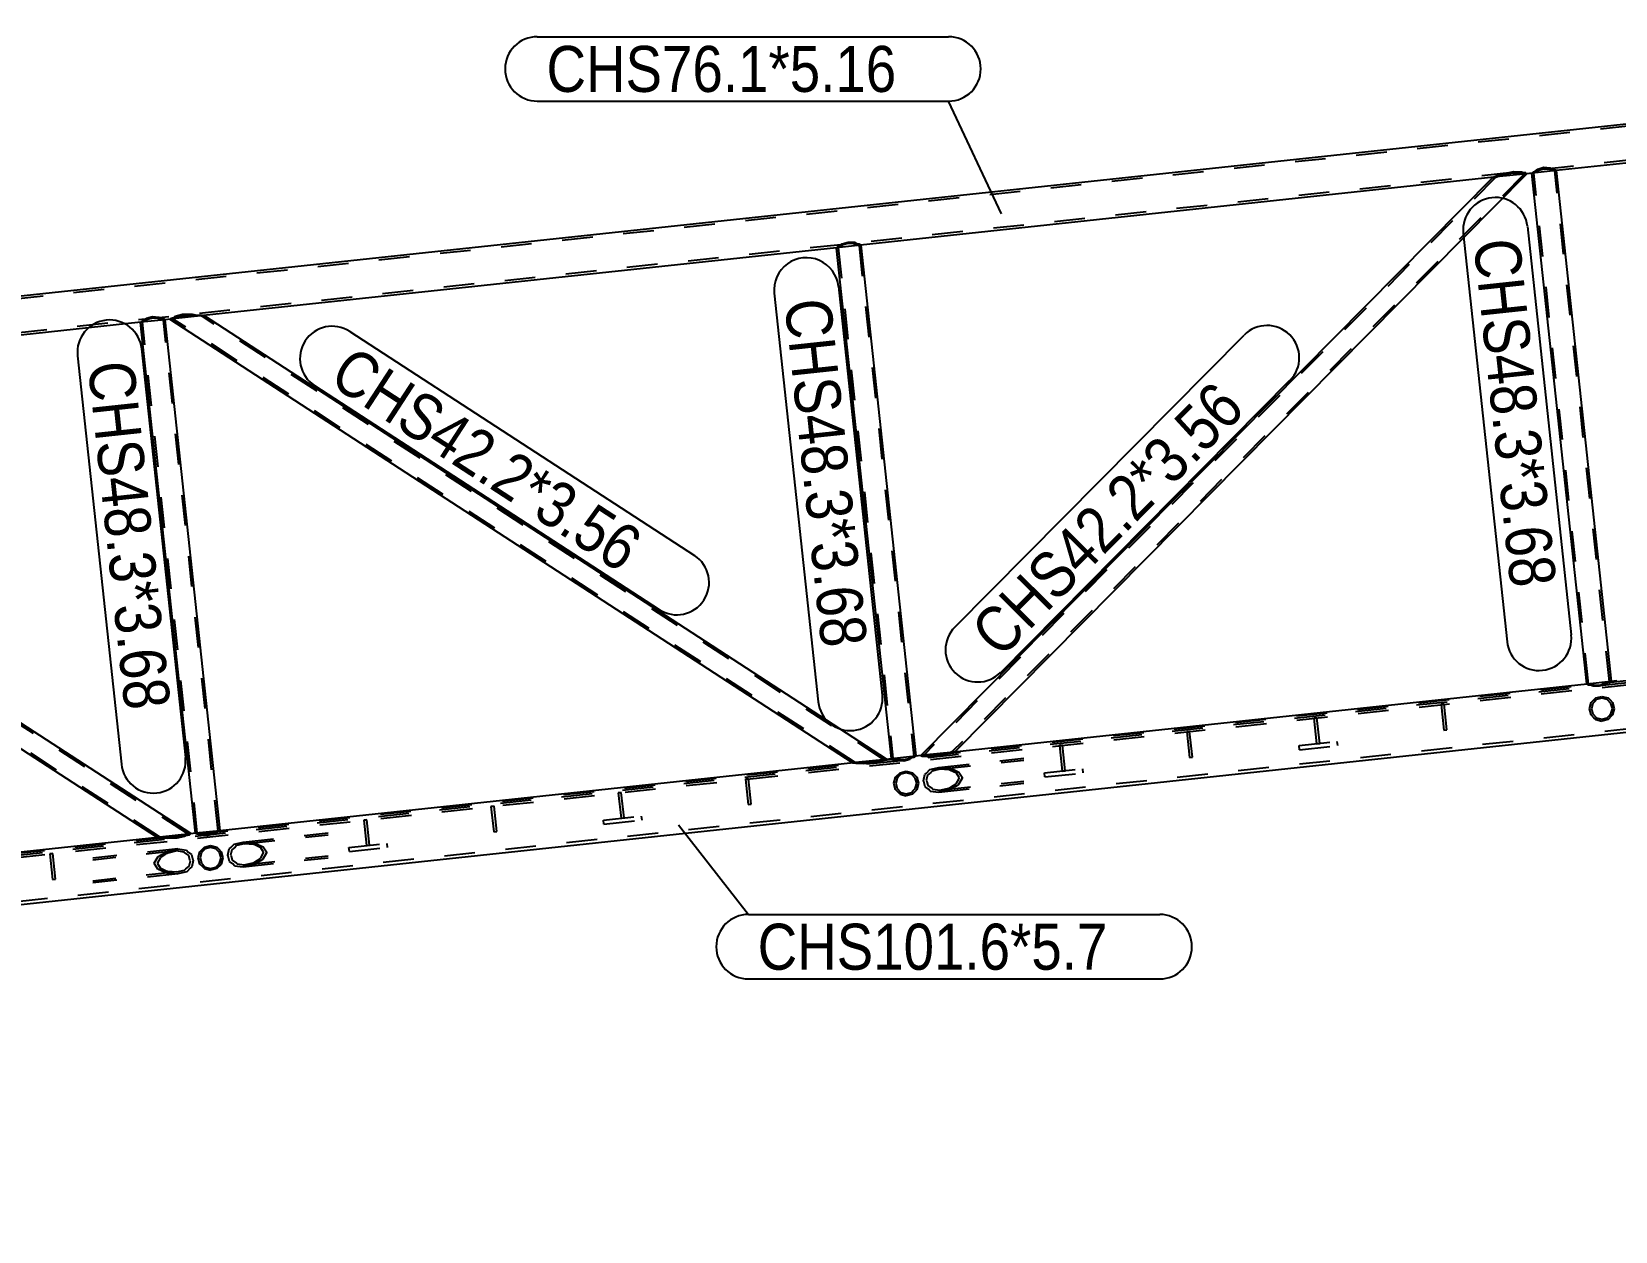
# Model space of a CAD drawing. Header units: millimetres. Extents: x 150000 to 150841, y 150000 to 150594.
# Drawn here: x 150335 to 150438.1, y 150121.8 to 150199.9 of the extents above; entities that cross this region are included whole.
import ezdxf

# ---------------------------------------------------------------- set-up
doc = ezdxf.new("R2010")
doc.units = ezdxf.units.MM
doc.linetypes.add('XKITLINE00', pattern=[0])
doc.linetypes.add('XKITLINE02', pattern=[4, 2, -2])
doc.styles.add('ARIAL', font='arial.ttf')

msp = doc.modelspace()

# ---------------------------------------------------------------- linework, layer by layer
at = {"color": 2, "linetype": 'XKITLINE00'}
for p, q in [((150107.62, 150158.4), (150494.83, 150199.95)), ((150459.55, 150193.61), (150434.3, 150190.9)), ((150430.23, 150190.46), (150389, 150186.04)), ((150430.18, 150190.44), (150392.92, 150152.79)), ((150432.39, 150190.68), (150395.14, 150153.03)), ((150430.4, 150190.54), (150430.18, 150190.44)), ((150430.66, 150190.59), (150430.4, 150190.54)), ((150430.93, 150190.7), (150430.66, 150190.59)), ((150430.93, 150190.7), (150431.55, 150190.83)), ((150431.55, 150190.83), (150432.03, 150190.82)), ((150432.13, 150190.75), (150432.03, 150190.82)), ((150432.32, 150190.74), (150432.13, 150190.75)), ((150432.32, 150190.74), (150432.39, 150190.68)), ((150432.74, 150190.73), (150432.38, 150190.69)), ((150432.72, 150190.71), (150432.82, 150190.81)), ((150436.29, 150157.44), (150432.72, 150190.71)), ((150432.82, 150190.81), (150432.91, 150190.83)), ((150432.91, 150190.83), (150433.1, 150190.99)), ((150433.1, 150190.99), (150433.49, 150191.11)), ((150433.49, 150191.11), (150433.9, 150191.08)), ((150433.9, 150191.08), (150434.11, 150190.96)), ((150434.11, 150190.96), (150434.21, 150190.95)), ((150434.32, 150190.89), (150434.21, 150190.95)), ((150437.89, 150157.62), (150434.32, 150190.89)), ((150387.8, 150186.13), (150387.61, 150185.97)), ((150387.8, 150186.13), (150388.19, 150186.24)), ((150388.19, 150186.24), (150388.6, 150186.22)), ((150388.81, 150186.1), (150388.6, 150186.22)), ((150388.91, 150186.09), (150388.81, 150186.1)), ((150389.02, 150186.03), (150388.91, 150186.09)), ((150387.44, 150185.87), (150346.21, 150181.45)), ((150387.52, 150185.94), (150387.42, 150185.85)), ((150387.42, 150185.85), (150390.99, 150152.58)), ((150387.61, 150185.97), (150387.52, 150185.94)), ((150389.02, 150186.03), (150392.59, 150152.75)), ((150342.14, 150181.01), (150300.91, 150176.59)), ((150342.22, 150181.08), (150342.12, 150180.99)), ((150345.69, 150147.72), (150342.12, 150180.99)), ((150342.31, 150181.11), (150342.22, 150181.08)), ((150342.31, 150181.11), (150342.5, 150181.27)), ((150342.5, 150181.27), (150342.89, 150181.38)), ((150342.89, 150181.38), (150343.3, 150181.35)), ((150343.3, 150181.35), (150343.52, 150181.24)), ((150343.61, 150181.23), (150343.52, 150181.24)), ((150343.72, 150181.16), (150343.61, 150181.23)), ((150344.07, 150181.22), (150343.7, 150181.18)), ((150347.29, 150147.89), (150343.72, 150181.16)), ((150344.05, 150181.2), (150344.11, 150181.28)), ((150388.47, 150152.31), (150344.05, 150181.2)), ((150344.11, 150181.28), (150344.29, 150181.32)), ((150344.29, 150181.32), (150344.37, 150181.41)), ((150344.37, 150181.41), (150344.84, 150181.53)), ((150344.84, 150181.53), (150345.48, 150181.53)), ((150345.48, 150181.53), (150345.77, 150181.48)), ((150345.77, 150181.48), (150346.03, 150181.48)), ((150346.27, 150181.44), (150346.03, 150181.48)), ((150390.68, 150152.55), (150346.27, 150181.44)), ((150343.17, 150147.45), (150298.75, 150176.34)), ((150345.38, 150147.69), (150300.97, 150176.58)), ((150304.34, 150139.86), (150495.15, 150160.34)), ((150436.32, 150157.43), (150395.07, 150153)), ((150436.29, 150157.44), (150436.4, 150157.39)), ((150436.4, 150157.39), (150436.53, 150157.39)), ((150436.53, 150157.39), (150436.71, 150157.32)), ((150436.71, 150157.32), (150437.11, 150157.31)), ((150437.11, 150157.31), (150437.51, 150157.4)), ((150437.51, 150157.4), (150437.67, 150157.51)), ((150437.67, 150157.51), (150437.79, 150157.54)), ((150437.79, 150157.54), (150437.89, 150157.62)), ((150438.25, 150157.64), (150437.86, 150157.6)), ((150388.53, 150152.3), (150347.27, 150147.87)), ((150388.47, 150152.31), (150388.69, 150152.28)), ((150388.69, 150152.28), (150389, 150152.28)), ((150389, 150152.28), (150389.19, 150152.26)), ((150389.19, 150152.26), (150389.8, 150152.28)), ((150389.8, 150152.28), (150390.29, 150152.38)), ((150390.29, 150152.38), (150390.37, 150152.43)), ((150390.37, 150152.43), (150390.61, 150152.49)), ((150390.61, 150152.49), (150390.68, 150152.55)), ((150391.02, 150152.57), (150390.66, 150152.53)), ((150390.99, 150152.58), (150391.1, 150152.53)), ((150391.1, 150152.53), (150391.23, 150152.52)), ((150391.23, 150152.52), (150391.41, 150152.46)), ((150391.41, 150152.46), (150391.82, 150152.44)), ((150391.82, 150152.44), (150392.21, 150152.54)), ((150392.21, 150152.54), (150392.37, 150152.65)), ((150392.37, 150152.65), (150392.49, 150152.68)), ((150392.49, 150152.68), (150392.59, 150152.75)), ((150392.95, 150152.78), (150392.57, 150152.73)), ((150392.92, 150152.79), (150393.01, 150152.74)), ((150393.01, 150152.74), (150393.26, 150152.74)), ((150393.26, 150152.74), (150393.34, 150152.71)), ((150393.34, 150152.71), (150393.84, 150152.71)), ((150393.84, 150152.71), (150394.44, 150152.83)), ((150394.44, 150152.83), (150394.62, 150152.89)), ((150394.62, 150152.89), (150394.93, 150152.95)), ((150394.93, 150152.95), (150395.14, 150153.03)), ((150343.23, 150147.44), (150303.98, 150143.23)), ((150343.17, 150147.45), (150343.39, 150147.42)), ((150343.39, 150147.42), (150343.7, 150147.42)), ((150343.7, 150147.42), (150343.89, 150147.4)), ((150343.89, 150147.4), (150344.5, 150147.42)), ((150344.5, 150147.42), (150344.99, 150147.52)), ((150344.99, 150147.52), (150345.07, 150147.57)), ((150345.07, 150147.57), (150345.31, 150147.62)), ((150345.31, 150147.62), (150345.38, 150147.69)), ((150345.72, 150147.71), (150345.36, 150147.67)), ((150345.69, 150147.72), (150345.81, 150147.67)), ((150345.81, 150147.67), (150345.93, 150147.66)), ((150345.93, 150147.66), (150346.11, 150147.6)), ((150346.11, 150147.6), (150346.52, 150147.58)), ((150346.52, 150147.58), (150346.91, 150147.68)), ((150346.91, 150147.68), (150347.07, 150147.78)), ((150347.07, 150147.78), (150347.19, 150147.82)), ((150347.19, 150147.82), (150347.29, 150147.89))]:
    msp.add_line(p, q, dxfattribs=at)
at = {"color": 7, "linetype": 'XKITLINE02'}
for p, q in [((150494.85, 150199.78), (150107.64, 150158.23)), ((150495.09, 150197.59), (150107.87, 150156.04)), ((150430.36, 150190.46), (150393.11, 150152.81)), ((150432.21, 150190.66), (150394.95, 150153.01)), ((150430.18, 150190.44), (150430.4, 150190.54)), ((150430.18, 150190.44), (150430.36, 150190.46)), ((150432.38, 150190.69), (150430.23, 150190.46)), ((150430.55, 150190.54), (150430.36, 150190.46)), ((150430.36, 150190.46), (150430.55, 150190.54)), ((150430.4, 150190.54), (150430.66, 150190.59)), ((150430.91, 150190.62), (150430.55, 150190.54)), ((150430.55, 150190.54), (150430.91, 150190.62)), ((150430.66, 150190.59), (150430.93, 150190.7)), ((150430.94, 150190.63), (150430.91, 150190.62)), ((150430.91, 150190.62), (150430.94, 150190.63)), ((150430.93, 150190.7), (150431.55, 150190.83)), ((150430.94, 150190.63), (150431.46, 150190.74)), ((150430.94, 150190.63), (150431.46, 150190.74)), ((150431.46, 150190.74), (150431.86, 150190.73)), ((150431.46, 150190.74), (150431.87, 150190.73)), ((150431.55, 150190.83), (150432.03, 150190.82)), ((150431.88, 150190.72), (150431.86, 150190.73)), ((150431.87, 150190.73), (150431.88, 150190.72)), ((150432.15, 150190.71), (150431.88, 150190.72)), ((150431.88, 150190.72), (150432.15, 150190.71)), ((150432.03, 150190.82), (150432.13, 150190.75)), ((150432.13, 150190.75), (150432.32, 150190.74)), ((150432.21, 150190.66), (150432.15, 150190.71)), ((150432.15, 150190.71), (150432.21, 150190.66)), ((150432.21, 150190.66), (150432.39, 150190.68)), ((150432.32, 150190.74), (150432.39, 150190.68)), ((150432.72, 150190.71), (150432.82, 150190.81)), ((150432.72, 150190.71), (150432.84, 150190.73)), ((150434.3, 150190.9), (150432.74, 150190.73)), ((150432.82, 150190.81), (150432.91, 150190.83)), ((150432.84, 150190.73), (150432.93, 150190.8)), ((150432.84, 150190.73), (150432.93, 150190.8)), ((150436.41, 150157.46), (150432.84, 150190.73)), ((150432.91, 150190.83), (150433.1, 150190.99)), ((150432.93, 150190.8), (150433.07, 150190.85)), ((150432.93, 150190.8), (150433.07, 150190.85)), ((150433.07, 150190.85), (150433.16, 150190.93)), ((150433.16, 150190.93), (150433.07, 150190.85)), ((150433.1, 150190.99), (150433.49, 150191.11)), ((150433.16, 150190.93), (150433.5, 150191.02)), ((150433.16, 150190.93), (150433.5, 150191.02)), ((150433.49, 150191.11), (150433.9, 150191.08)), ((150433.5, 150191.02), (150433.84, 150191)), ((150433.5, 150191.02), (150433.84, 150191)), ((150433.84, 150191), (150433.95, 150190.94)), ((150433.84, 150191), (150433.95, 150190.94)), ((150433.9, 150191.08), (150434.11, 150190.96)), ((150433.95, 150190.94), (150434.1, 150190.93)), ((150433.95, 150190.94), (150434.1, 150190.93)), ((150434.2, 150190.87), (150434.1, 150190.93)), ((150434.1, 150190.93), (150434.2, 150190.87)), ((150434.11, 150190.96), (150434.21, 150190.95)), ((150434.2, 150190.87), (150434.32, 150190.89)), ((150437.77, 150157.6), (150434.2, 150190.87)), ((150434.32, 150190.89), (150434.21, 150190.95)), ((150387.61, 150185.97), (150387.8, 150186.13)), ((150387.8, 150186.13), (150388.19, 150186.24)), ((150387.86, 150186.07), (150388.2, 150186.16)), ((150387.86, 150186.07), (150388.2, 150186.16)), ((150388.19, 150186.24), (150388.6, 150186.22)), ((150388.2, 150186.16), (150388.54, 150186.14)), ((150388.2, 150186.16), (150388.54, 150186.14)), ((150388.65, 150186.08), (150388.54, 150186.14)), ((150388.54, 150186.14), (150388.65, 150186.08)), ((150388.6, 150186.22), (150388.81, 150186.1)), ((150388.8, 150186.07), (150388.65, 150186.08)), ((150388.65, 150186.08), (150388.8, 150186.07)), ((150388.8, 150186.07), (150388.9, 150186.01)), ((150388.8, 150186.07), (150388.89, 150186.02)), ((150388.81, 150186.1), (150388.91, 150186.09)), ((150388.91, 150186.09), (150389.01, 150186.03)), ((150387.42, 150185.85), (150387.52, 150185.94)), ((150387.42, 150185.85), (150387.54, 150185.87)), ((150389, 150186.04), (150387.44, 150185.87)), ((150387.52, 150185.94), (150387.61, 150185.97)), ((150387.63, 150185.94), (150387.54, 150185.87)), ((150387.54, 150185.87), (150387.63, 150185.94)), ((150387.54, 150185.87), (150391.11, 150152.6)), ((150387.77, 150185.99), (150387.63, 150185.94)), ((150387.63, 150185.94), (150387.77, 150185.99)), ((150387.86, 150186.07), (150387.77, 150185.99)), ((150387.77, 150185.99), (150387.86, 150186.07)), ((150388.9, 150186.01), (150392.47, 150152.74)), ((150388.9, 150186.01), (150388.91, 150186.01)), ((150388.91, 150186.01), (150389.02, 150186.03)), ((150342.24, 150181.01), (150342.12, 150180.99)), ((150343.7, 150181.18), (150342.14, 150181.01)), ((150342.24, 150181.01), (150342.33, 150181.08)), ((150345.81, 150147.73), (150342.24, 150181.01)), ((150342.31, 150181.11), (150342.5, 150181.27)), ((150342.31, 150181.11), (150342.31, 150181.11)), ((150342.47, 150181.13), (150342.33, 150181.08)), ((150342.47, 150181.13), (150342.56, 150181.21)), ((150342.56, 150181.21), (150342.47, 150181.13)), ((150342.5, 150181.27), (150342.89, 150181.38)), ((150342.56, 150181.21), (150342.9, 150181.3)), ((150342.56, 150181.21), (150342.9, 150181.3)), ((150342.89, 150181.38), (150343.3, 150181.35)), ((150342.9, 150181.3), (150343.24, 150181.28)), ((150342.9, 150181.3), (150343.24, 150181.28)), ((150343.24, 150181.28), (150343.35, 150181.22)), ((150343.24, 150181.28), (150343.35, 150181.22)), ((150343.3, 150181.35), (150343.52, 150181.24)), ((150343.5, 150181.21), (150343.35, 150181.22)), ((150343.6, 150181.15), (150343.5, 150181.21)), ((150343.52, 150181.24), (150343.52, 150181.24)), ((150343.6, 150181.15), (150343.72, 150181.16)), ((150347.17, 150147.88), (150343.6, 150181.15)), ((150344.05, 150181.2), (150344.11, 150181.28)), ((150344.05, 150181.2), (150344.24, 150181.22)), ((150346.21, 150181.45), (150344.07, 150181.22)), ((150344.11, 150181.28), (150344.29, 150181.32)), ((150344.24, 150181.22), (150344.29, 150181.28)), ((150344.24, 150181.22), (150344.29, 150181.28)), ((150388.65, 150152.33), (150344.24, 150181.22)), ((150344.29, 150181.32), (150344.37, 150181.41)), ((150344.29, 150181.28), (150344.55, 150181.35)), ((150344.29, 150181.28), (150344.55, 150181.35)), ((150344.37, 150181.41), (150344.84, 150181.53)), ((150344.55, 150181.35), (150344.56, 150181.36)), ((150344.55, 150181.35), (150344.56, 150181.36)), ((150344.56, 150181.36), (150344.95, 150181.46)), ((150344.56, 150181.36), (150344.95, 150181.46)), ((150344.84, 150181.53), (150345.48, 150181.53)), ((150344.95, 150181.46), (150345.48, 150181.46)), ((150344.95, 150181.46), (150345.48, 150181.46)), ((150345.48, 150181.53), (150345.77, 150181.48)), ((150345.48, 150181.46), (150345.51, 150181.45)), ((150345.48, 150181.46), (150345.51, 150181.45)), ((150345.51, 150181.45), (150345.88, 150181.45)), ((150345.51, 150181.45), (150345.88, 150181.45)), ((150345.77, 150181.48), (150346.03, 150181.48)), ((150346.08, 150181.42), (150345.88, 150181.45)), ((150345.88, 150181.45), (150346.05, 150181.42)), ((150346.27, 150181.44), (150346.03, 150181.48)), ((150346.08, 150181.42), (150346.27, 150181.44)), ((150390.49, 150152.53), (150346.08, 150181.42)), ((150343.35, 150147.47), (150298.94, 150176.36)), ((150345.19, 150147.67), (150300.78, 150176.56)), ((150107.17, 150122.04), (150495.17, 150163.71)), ((150107.2, 150121.77), (150495.2, 150163.44)), ((150494.81, 150163.52), (150304, 150143.04)), ((150495.13, 150160.53), (150304.32, 150140.05)), ((150436.41, 150157.46), (150436.29, 150157.44)), ((150436.4, 150157.39), (150436.29, 150157.44)), ((150437.86, 150157.6), (150436.32, 150157.43)), ((150436.53, 150157.39), (150436.4, 150157.39)), ((150436.51, 150157.41), (150436.41, 150157.46)), ((150436.41, 150157.46), (150436.51, 150157.41)), ((150436.7, 150157.4), (150436.51, 150157.41)), ((150436.51, 150157.41), (150436.7, 150157.4)), ((150436.71, 150157.32), (150436.53, 150157.39)), ((150436.76, 150157.38), (150436.7, 150157.4)), ((150436.7, 150157.4), (150436.76, 150157.38)), ((150436.71, 150157.32), (150437.11, 150157.31)), ((150436.76, 150157.38), (150437.11, 150157.37)), ((150436.76, 150157.38), (150437.11, 150157.37)), ((150437.11, 150157.37), (150437.44, 150157.45)), ((150437.11, 150157.37), (150437.44, 150157.45)), ((150437.11, 150157.31), (150437.51, 150157.4)), ((150437.5, 150157.49), (150437.44, 150157.45)), ((150437.44, 150157.45), (150437.5, 150157.49)), ((150437.68, 150157.54), (150437.5, 150157.49)), ((150437.5, 150157.49), (150437.68, 150157.54)), ((150437.67, 150157.51), (150437.51, 150157.4)), ((150437.79, 150157.54), (150437.67, 150157.51)), ((150437.68, 150157.54), (150437.77, 150157.6)), ((150437.77, 150157.6), (150437.89, 150157.62)), ((150437.79, 150157.54), (150437.79, 150157.54)), ((150436.47, 150155.83), (150436.58, 150156.23)), ((150436.58, 150156.23), (150436.64, 150156.29)), ((150436.68, 150156.17), (150436.59, 150155.83)), ((150436.64, 150156.29), (150436.87, 150156.53)), ((150436.82, 150156.31), (150436.68, 150156.17)), ((150436.93, 150156.42), (150436.82, 150156.31)), ((150436.87, 150156.53), (150437.27, 150156.63)), ((150437.27, 150156.51), (150436.93, 150156.42)), ((150437.27, 150156.63), (150437.68, 150156.53)), ((150437.61, 150156.42), (150437.27, 150156.51)), ((150437.86, 150156.17), (150437.61, 150156.42)), ((150437.68, 150156.53), (150437.79, 150156.42)), ((150437.79, 150156.42), (150437.97, 150156.23)), ((150437.94, 150155.9), (150437.86, 150156.17)), ((150437.97, 150156.23), (150437.97, 150156.23)), ((150437.97, 150156.23), (150438.08, 150155.83)), ((150418.72, 150155.23), (150418.52, 150155.21)), ((150418.52, 150155.21), (150418.7, 150153.55)), ((150418.9, 150153.57), (150418.72, 150155.23)), ((150427.01, 150156.12), (150426.81, 150156.1)), ((150426.81, 150156.1), (150426.98, 150154.44)), ((150427.18, 150154.46), (150427.01, 150156.12)), ((150436.58, 150155.43), (150436.47, 150155.83)), ((150436.47, 150155.83), (150436.47, 150155.83)), ((150436.76, 150155.24), (150436.58, 150155.43)), ((150436.59, 150155.83), (150436.61, 150155.76)), ((150436.61, 150155.76), (150436.68, 150155.49)), ((150436.68, 150155.49), (150436.68, 150155.49)), ((150436.68, 150155.49), (150436.93, 150155.24)), ((150436.87, 150155.13), (150436.76, 150155.24)), ((150436.87, 150155.13), (150437.27, 150155.02)), ((150436.93, 150155.24), (150437.27, 150155.15)), ((150437.27, 150155.15), (150437.61, 150155.24)), ((150437.68, 150155.13), (150437.27, 150155.02)), ((150437.61, 150155.24), (150437.72, 150155.35)), ((150437.91, 150155.37), (150437.68, 150155.13)), ((150437.72, 150155.35), (150437.86, 150155.49)), ((150437.86, 150155.49), (150437.96, 150155.83)), ((150437.97, 150155.43), (150437.91, 150155.37)), ((150437.96, 150155.83), (150437.94, 150155.9)), ((150437.96, 150155.83), (150437.96, 150155.83)), ((150438.08, 150155.83), (150437.97, 150155.43)), ((150410.43, 150154.34), (150410.24, 150154.32)), ((150410.24, 150154.32), (150410.43, 150154.33)), ((150410.24, 150154.32), (150410.41, 150152.66)), ((150410.61, 150152.68), (150410.43, 150154.34)), ((150426.98, 150154.44), (150427.18, 150154.46)), ((150402.15, 150153.45), (150401.95, 150153.43)), ((150401.95, 150153.43), (150402.15, 150153.44)), ((150401.95, 150153.43), (150402.13, 150151.77)), ((150402.33, 150151.79), (150402.15, 150153.45)), ((150417.56, 150153.43), (150420.04, 150153.7)), ((150417.58, 150153.16), (150417.56, 150153.43)), ((150417.58, 150153.16), (150420.07, 150153.43)), ((150418.7, 150153.55), (150418.9, 150153.57)), ((150420.07, 150153.43), (150420.04, 150153.7)), ((150388.65, 150152.33), (150388.47, 150152.31)), ((150388.69, 150152.28), (150388.47, 150152.31)), ((150390.66, 150152.53), (150388.53, 150152.3)), ((150388.84, 150152.3), (150388.65, 150152.33)), ((150388.65, 150152.33), (150388.84, 150152.3)), ((150389, 150152.28), (150388.69, 150152.28)), ((150388.84, 150152.3), (150389.22, 150152.31)), ((150388.84, 150152.3), (150389.22, 150152.31)), ((150389.19, 150152.26), (150389, 150152.28)), ((150389.19, 150152.26), (150389.8, 150152.28)), ((150389.35, 150152.32), (150389.22, 150152.31)), ((150389.22, 150152.31), (150389.36, 150152.32)), ((150389.72, 150152.33), (150389.35, 150152.32)), ((150389.36, 150152.32), (150389.72, 150152.33)), ((150390.02, 150152.39), (150389.72, 150152.33)), ((150389.72, 150152.33), (150390.01, 150152.39)), ((150389.8, 150152.28), (150390.29, 150152.38)), ((150390.01, 150152.39), (150390.14, 150152.41)), ((150390.14, 150152.41), (150390.02, 150152.39)), ((150390.14, 150152.41), (150390.43, 150152.48)), ((150390.14, 150152.41), (150390.43, 150152.48)), ((150390.37, 150152.43), (150390.29, 150152.38)), ((150390.61, 150152.49), (150390.37, 150152.43)), ((150390.43, 150152.48), (150390.49, 150152.53)), ((150390.43, 150152.48), (150390.49, 150152.53)), ((150390.49, 150152.53), (150390.68, 150152.55)), ((150390.68, 150152.55), (150390.61, 150152.49)), ((150390.99, 150152.58), (150391.11, 150152.6)), ((150390.99, 150152.58), (150391.1, 150152.53)), ((150392.57, 150152.73), (150391.02, 150152.57)), ((150391.1, 150152.53), (150391.23, 150152.52)), ((150391.11, 150152.6), (150391.21, 150152.55)), ((150391.11, 150152.6), (150391.21, 150152.55)), ((150391.21, 150152.55), (150391.4, 150152.54)), ((150391.21, 150152.55), (150391.4, 150152.54)), ((150391.23, 150152.52), (150391.41, 150152.46)), ((150391.4, 150152.54), (150391.46, 150152.52)), ((150391.4, 150152.54), (150391.46, 150152.52)), ((150391.41, 150152.46), (150391.82, 150152.44)), ((150391.46, 150152.52), (150391.81, 150152.51)), ((150391.46, 150152.52), (150391.81, 150152.51)), ((150391.81, 150152.51), (150392.14, 150152.59)), ((150391.81, 150152.51), (150392.14, 150152.59)), ((150391.82, 150152.44), (150392.21, 150152.54)), ((150392.14, 150152.59), (150392.2, 150152.63)), ((150392.14, 150152.59), (150392.2, 150152.63)), ((150392.2, 150152.63), (150392.38, 150152.68)), ((150392.2, 150152.63), (150392.38, 150152.68)), ((150392.21, 150152.54), (150392.37, 150152.65)), ((150392.37, 150152.65), (150392.49, 150152.68)), ((150392.47, 150152.74), (150392.38, 150152.68)), ((150392.47, 150152.74), (150392.38, 150152.68)), ((150392.47, 150152.74), (150392.48, 150152.74)), ((150392.48, 150152.74), (150392.59, 150152.75)), ((150392.59, 150152.75), (150392.49, 150152.68)), ((150392.92, 150152.79), (150393.11, 150152.81)), ((150392.92, 150152.79), (150393.01, 150152.74)), ((150395.07, 150153), (150392.95, 150152.78)), ((150393.01, 150152.74), (150393.26, 150152.74)), ((150393.11, 150152.81), (150393.18, 150152.77)), ((150393.11, 150152.81), (150393.18, 150152.77)), ((150393.18, 150152.77), (150393.48, 150152.77)), ((150393.18, 150152.77), (150393.48, 150152.77)), ((150393.26, 150152.74), (150393.34, 150152.71)), ((150393.34, 150152.71), (150393.84, 150152.71)), ((150393.48, 150152.77), (150393.61, 150152.78)), ((150393.48, 150152.77), (150393.61, 150152.78)), ((150393.61, 150152.78), (150393.9, 150152.78)), ((150393.61, 150152.78), (150393.9, 150152.78)), ((150393.84, 150152.71), (150394.44, 150152.83)), ((150393.9, 150152.78), (150394.27, 150152.85)), ((150393.9, 150152.78), (150394.27, 150152.85)), ((150394.09, 150152), (150399.63, 150152.6)), ((150394.17, 150151.89), (150399.63, 150152.48)), ((150394.27, 150152.85), (150394.4, 150152.87)), ((150394.27, 150152.85), (150394.4, 150152.87)), ((150394.4, 150152.87), (150394.78, 150152.94)), ((150394.4, 150152.87), (150394.78, 150152.94)), ((150394.44, 150152.83), (150394.62, 150152.89)), ((150394.62, 150152.89), (150394.93, 150152.95)), ((150394.95, 150153.01), (150394.78, 150152.94)), ((150394.95, 150153.01), (150394.78, 150152.94)), ((150395.14, 150153.03), (150394.93, 150152.95)), ((150394.95, 150153.01), (150395.14, 150153.03)), ((150410.41, 150152.66), (150410.61, 150152.68)), ((150381.7, 150151.25), (150381.51, 150151.23)), ((150381.51, 150151.23), (150381.7, 150151.25)), ((150381.51, 150151.23), (150381.68, 150149.58)), ((150381.88, 150149.6), (150381.7, 150151.25)), ((150391.17, 150150.97), (150391.28, 150151.37)), ((150391.28, 150151.37), (150391.34, 150151.43)), ((150391.38, 150151.31), (150391.29, 150150.97)), ((150391.34, 150151.43), (150391.57, 150151.66)), ((150391.52, 150151.45), (150391.38, 150151.31)), ((150391.63, 150151.56), (150391.52, 150151.45)), ((150391.57, 150151.66), (150391.97, 150151.77)), ((150391.97, 150151.65), (150391.63, 150151.56)), ((150391.97, 150151.77), (150392.38, 150151.66)), ((150392.31, 150151.56), (150391.97, 150151.65)), ((150392.56, 150151.31), (150392.31, 150151.56)), ((150392.38, 150151.66), (150392.49, 150151.55)), ((150392.49, 150151.55), (150392.67, 150151.37)), ((150392.64, 150151.04), (150392.56, 150151.31)), ((150392.66, 150150.97), (150392.64, 150151.04)), ((150392.67, 150151.37), (150392.67, 150151.37)), ((150392.67, 150151.37), (150392.78, 150150.97)), ((150393.09, 150151.14), (150393.18, 150151.55)), ((150393.12, 150151.09), (150393.09, 150151.14)), ((150393.2, 150150.74), (150393.12, 150151.09)), ((150393.18, 150151.55), (150393.3, 150151.64)), ((150393.36, 150151.5), (150393.28, 150151.15)), ((150393.28, 150151.15), (150393.31, 150151.11)), ((150393.3, 150151.64), (150393.51, 150151.86)), ((150393.31, 150151.11), (150393.38, 150150.82)), ((150393.58, 150151.67), (150393.36, 150151.5)), ((150393.51, 150151.86), (150394.09, 150152)), ((150393.67, 150151.77), (150393.58, 150151.67)), ((150394.17, 150151.89), (150393.67, 150151.77)), ((150394.09, 150152), (150394.81, 150151.95)), ((150394.78, 150151.84), (150394.17, 150151.89)), ((150394.17, 150150.52), (150399.63, 150151.11)), ((150394.86, 150151.81), (150394.78, 150151.84)), ((150394.81, 150151.95), (150395.1, 150151.84)), ((150395.24, 150151.62), (150394.86, 150151.81)), ((150395.1, 150151.84), (150395.39, 150151.69)), ((150395.22, 150150.94), (150395.43, 150151.29)), ((150395.42, 150151.34), (150395.24, 150151.62)), ((150395.62, 150151.31), (150395.38, 150150.88)), ((150395.39, 150151.69), (150395.61, 150151.36)), ((150395.43, 150151.29), (150395.42, 150151.34)), ((150395.61, 150151.36), (150395.62, 150151.31)), ((150400.98, 150151.65), (150403.47, 150151.92)), ((150401.01, 150151.38), (150400.98, 150151.65)), ((150401.01, 150151.38), (150403.5, 150151.65)), ((150402.13, 150151.77), (150402.33, 150151.79)), ((150403.5, 150151.65), (150403.47, 150151.92)), ((150373.42, 150150.36), (150373.22, 150150.34)), ((150373.22, 150150.34), (150373.42, 150150.36)), ((150373.22, 150150.34), (150373.4, 150148.69)), ((150373.6, 150148.71), (150373.42, 150150.36)), ((150391.28, 150150.56), (150391.17, 150150.97)), ((150391.17, 150150.97), (150391.17, 150150.97)), ((150391.46, 150150.38), (150391.28, 150150.56)), ((150391.29, 150150.97), (150391.31, 150150.9)), ((150391.31, 150150.9), (150391.38, 150150.63)), ((150391.38, 150150.63), (150391.38, 150150.63)), ((150391.38, 150150.63), (150391.63, 150150.38)), ((150391.57, 150150.27), (150391.46, 150150.38)), ((150391.57, 150150.27), (150391.97, 150150.16)), ((150391.63, 150150.38), (150391.97, 150150.29)), ((150391.97, 150150.29), (150392.31, 150150.38)), ((150392.38, 150150.27), (150391.97, 150150.16)), ((150392.31, 150150.38), (150392.42, 150150.49)), ((150392.61, 150150.51), (150392.38, 150150.27)), ((150392.42, 150150.49), (150392.56, 150150.63)), ((150392.56, 150150.63), (150392.66, 150150.97)), ((150392.67, 150150.56), (150392.61, 150150.51)), ((150392.66, 150150.97), (150392.66, 150150.97)), ((150392.78, 150150.97), (150392.67, 150150.56)), ((150393.42, 150150.59), (150393.2, 150150.74)), ((150393.38, 150150.82), (150393.67, 150150.62)), ((150393.54, 150150.46), (150393.42, 150150.59)), ((150393.54, 150150.46), (150394.09, 150150.39)), ((150393.67, 150150.62), (150393.7, 150150.58)), ((150393.7, 150150.58), (150394.17, 150150.52)), ((150394.09, 150150.39), (150399.63, 150150.98)), ((150394.78, 150150.54), (150394.09, 150150.39)), ((150394.17, 150150.52), (150394.75, 150150.65)), ((150394.75, 150150.65), (150394.94, 150150.76)), ((150395.23, 150150.79), (150394.78, 150150.54)), ((150394.94, 150150.76), (150395.22, 150150.94)), ((150395.38, 150150.88), (150395.23, 150150.79)), ((150365.13, 150149.47), (150364.93, 150149.45)), ((150364.93, 150149.45), (150365.13, 150149.47)), ((150364.93, 150149.45), (150365.11, 150147.8)), ((150365.31, 150147.82), (150365.13, 150149.47)), ((150381.68, 150149.58), (150381.88, 150149.6)), ((150356.85, 150148.58), (150356.65, 150148.56)), ((150356.65, 150148.56), (150356.85, 150148.58)), ((150356.65, 150148.56), (150356.83, 150146.91)), ((150357.03, 150146.93), (150356.85, 150148.58)), ((150372.25, 150148.56), (150374.74, 150148.83)), ((150372.28, 150148.3), (150372.25, 150148.56)), ((150372.28, 150148.3), (150374.77, 150148.57)), ((150373.4, 150148.69), (150373.6, 150148.71)), ((150374.77, 150148.57), (150374.74, 150148.83)), ((150343.35, 150147.47), (150343.17, 150147.45)), ((150343.39, 150147.42), (150343.17, 150147.45)), ((150345.36, 150147.67), (150343.23, 150147.44)), ((150343.54, 150147.44), (150343.35, 150147.47)), ((150343.35, 150147.47), (150343.54, 150147.44)), ((150343.7, 150147.42), (150343.39, 150147.42)), ((150343.54, 150147.44), (150343.92, 150147.45)), ((150343.54, 150147.44), (150343.92, 150147.45)), ((150343.89, 150147.4), (150343.7, 150147.42)), ((150343.89, 150147.4), (150344.5, 150147.42)), ((150344.05, 150147.46), (150343.92, 150147.45)), ((150343.92, 150147.45), (150344.05, 150147.46)), ((150344.42, 150147.47), (150344.05, 150147.46)), ((150344.05, 150147.46), (150344.42, 150147.47)), ((150344.72, 150147.53), (150344.42, 150147.47)), ((150344.42, 150147.47), (150344.72, 150147.53)), ((150344.5, 150147.42), (150344.99, 150147.52)), ((150344.84, 150147.55), (150344.72, 150147.53)), ((150344.72, 150147.53), (150344.84, 150147.55)), ((150344.84, 150147.55), (150345.13, 150147.61)), ((150344.84, 150147.55), (150345.13, 150147.61)), ((150345.07, 150147.57), (150344.99, 150147.52)), ((150345.31, 150147.62), (150345.07, 150147.57)), ((150345.13, 150147.61), (150345.19, 150147.67)), ((150345.13, 150147.61), (150345.19, 150147.67)), ((150345.19, 150147.67), (150345.38, 150147.69)), ((150345.38, 150147.69), (150345.31, 150147.62)), ((150345.81, 150147.73), (150345.69, 150147.72)), ((150345.81, 150147.67), (150345.69, 150147.72)), ((150347.27, 150147.87), (150345.72, 150147.71)), ((150345.91, 150147.69), (150345.81, 150147.73)), ((150345.81, 150147.73), (150345.91, 150147.69)), ((150345.93, 150147.66), (150345.81, 150147.67)), ((150346.1, 150147.68), (150345.91, 150147.69)), ((150345.91, 150147.69), (150346.1, 150147.68)), ((150346.11, 150147.6), (150345.93, 150147.66)), ((150346.16, 150147.66), (150346.1, 150147.68)), ((150346.1, 150147.68), (150346.16, 150147.66)), ((150346.11, 150147.6), (150346.52, 150147.58)), ((150346.16, 150147.66), (150346.51, 150147.65)), ((150346.16, 150147.66), (150346.51, 150147.65)), ((150346.27, 150146.8), (150346.67, 150146.91)), ((150346.51, 150147.65), (150346.84, 150147.73)), ((150346.51, 150147.65), (150346.84, 150147.73)), ((150346.52, 150147.58), (150346.91, 150147.68)), ((150346.67, 150146.91), (150347.08, 150146.8)), ((150346.9, 150147.77), (150346.84, 150147.73)), ((150346.84, 150147.73), (150346.9, 150147.77)), ((150347.08, 150147.82), (150346.9, 150147.77)), ((150346.9, 150147.77), (150347.08, 150147.82)), ((150347.07, 150147.78), (150346.91, 150147.68)), ((150347.19, 150147.82), (150347.07, 150147.78)), ((150347.08, 150147.82), (150347.17, 150147.88)), ((150347.08, 150147.82), (150347.17, 150147.88)), ((150347.17, 150147.88), (150347.29, 150147.89)), ((150347.19, 150147.82), (150347.28, 150147.88)), ((150348, 150146.78), (150348.21, 150147)), ((150348.21, 150147), (150348.79, 150147.14)), ((150348.37, 150146.91), (150348.28, 150146.81)), ((150348.87, 150147.03), (150348.37, 150146.91)), ((150348.79, 150147.14), (150354.33, 150147.74)), ((150348.79, 150147.14), (150349.51, 150147.08)), ((150348.87, 150147.03), (150354.33, 150147.61)), ((150349.48, 150146.98), (150348.87, 150147.03)), ((150349.56, 150146.95), (150349.48, 150146.98)), ((150349.51, 150147.08), (150349.8, 150146.97)), ((150349.94, 150146.76), (150349.56, 150146.95)), ((150349.8, 150146.97), (150350.09, 150146.83)), ((150355.68, 150146.78), (150358.17, 150147.05)), ((150356.83, 150146.91), (150357.03, 150146.93)), ((150358.2, 150146.79), (150358.17, 150147.05)), ((150365.11, 150147.8), (150365.31, 150147.82)), ((150336.41, 150146.39), (150336.21, 150146.37)), ((150336.21, 150146.37), (150336.41, 150146.39)), ((150336.21, 150146.37), (150336.38, 150144.71)), ((150336.58, 150144.73), (150336.41, 150146.39)), ((150344.55, 150146.69), (150339.01, 150146.09)), ((150344.47, 150146.56), (150339.01, 150145.97)), ((150343.01, 150145.77), (150343.26, 150146.19)), ((150343.41, 150146.14), (150343.21, 150145.78)), ((150343.26, 150146.19), (150343.41, 150146.29)), ((150343.41, 150146.29), (150343.86, 150146.53)), ((150343.69, 150146.32), (150343.41, 150146.14)), ((150343.89, 150146.42), (150343.69, 150146.32)), ((150343.86, 150146.53), (150344.55, 150146.69)), ((150344.47, 150146.56), (150343.89, 150146.42)), ((150344.94, 150146.49), (150344.47, 150146.56)), ((150344.55, 150146.69), (150345.1, 150146.61)), ((150344.97, 150146.46), (150344.94, 150146.49)), ((150345.26, 150146.26), (150344.97, 150146.46)), ((150345.1, 150146.61), (150345.22, 150146.48)), ((150345.22, 150146.48), (150345.44, 150146.33)), ((150345.33, 150145.96), (150345.26, 150146.26)), ((150345.28, 150145.57), (150345.36, 150145.92)), ((150345.36, 150145.92), (150345.33, 150145.96)), ((150345.44, 150146.33), (150345.52, 150145.98)), ((150345.55, 150145.93), (150345.46, 150145.53)), ((150345.52, 150145.98), (150345.55, 150145.93)), ((150345.87, 150146.11), (150345.98, 150146.51)), ((150345.98, 150145.7), (150345.87, 150146.11)), ((150345.98, 150146.51), (150346.04, 150146.57)), ((150345.98, 150146.51), (150345.98, 150146.51)), ((150346.08, 150146.45), (150345.99, 150146.11)), ((150345.99, 150146.11), (150346.01, 150146.04)), ((150346.01, 150146.04), (150346.08, 150145.76)), ((150346.04, 150146.57), (150346.27, 150146.8)), ((150346.22, 150146.58), (150346.08, 150146.45)), ((150346.33, 150146.7), (150346.22, 150146.58)), ((150346.67, 150146.79), (150346.33, 150146.7)), ((150347.02, 150146.7), (150346.67, 150146.79)), ((150347.26, 150146.45), (150347.02, 150146.7)), ((150347.08, 150146.8), (150347.19, 150146.69)), ((150347.19, 150146.69), (150347.37, 150146.51)), ((150347.34, 150146.18), (150347.26, 150146.45)), ((150347.26, 150145.76), (150347.36, 150146.11)), ((150347.36, 150146.11), (150347.34, 150146.18)), ((150347.37, 150146.51), (150347.37, 150146.51)), ((150347.37, 150146.51), (150347.48, 150146.11)), ((150347.48, 150146.11), (150347.37, 150145.7)), ((150347.79, 150146.28), (150347.88, 150146.69)), ((150347.82, 150146.23), (150347.79, 150146.28)), ((150347.9, 150145.88), (150347.82, 150146.23)), ((150347.88, 150146.69), (150348, 150146.78)), ((150348.12, 150145.73), (150347.9, 150145.88)), ((150348.06, 150146.64), (150347.98, 150146.29)), ((150347.98, 150146.29), (150348.01, 150146.25)), ((150348.01, 150146.25), (150348.08, 150145.96)), ((150348.28, 150146.81), (150348.06, 150146.64)), ((150348.08, 150145.96), (150348.37, 150145.76)), ((150348.79, 150145.53), (150354.33, 150146.12)), ((150348.87, 150145.66), (150354.33, 150146.25)), ((150349.45, 150145.79), (150349.64, 150145.89)), ((150349.93, 150145.92), (150349.48, 150145.68)), ((150349.64, 150145.89), (150349.92, 150146.07)), ((150349.92, 150146.07), (150350.13, 150146.43)), ((150350.08, 150146.02), (150349.93, 150145.92)), ((150350.12, 150146.48), (150349.94, 150146.76)), ((150350.32, 150146.44), (150350.08, 150146.02)), ((150350.09, 150146.83), (150350.31, 150146.5)), ((150350.13, 150146.43), (150350.12, 150146.48)), ((150350.31, 150146.5), (150350.32, 150146.44)), ((150355.71, 150146.52), (150355.68, 150146.78)), ((150355.71, 150146.52), (150358.2, 150146.79)), ((150344.47, 150145.19), (150339.01, 150144.6)), ((150344.55, 150145.07), (150339.01, 150144.48)), ((150343.03, 150145.72), (150343.01, 150145.77)), ((150343.24, 150145.38), (150343.03, 150145.72)), ((150343.21, 150145.78), (150343.22, 150145.74)), ((150343.22, 150145.74), (150343.4, 150145.45)), ((150343.53, 150145.24), (150343.24, 150145.38)), ((150343.4, 150145.45), (150343.78, 150145.27)), ((150343.83, 150145.13), (150343.53, 150145.24)), ((150343.78, 150145.27), (150343.86, 150145.24)), ((150343.83, 150145.13), (150344.55, 150145.07)), ((150343.86, 150145.24), (150344.47, 150145.19)), ((150344.47, 150145.19), (150344.97, 150145.31)), ((150345.13, 150145.21), (150344.55, 150145.07)), ((150344.97, 150145.31), (150345.06, 150145.4)), ((150345.06, 150145.4), (150345.28, 150145.57)), ((150345.34, 150145.43), (150345.13, 150145.21)), ((150345.46, 150145.53), (150345.34, 150145.43)), ((150346.16, 150145.52), (150345.98, 150145.7)), ((150346.08, 150145.76), (150346.08, 150145.77)), ((150346.08, 150145.76), (150346.33, 150145.51)), ((150346.27, 150145.41), (150346.16, 150145.52)), ((150346.27, 150145.41), (150346.67, 150145.3)), ((150346.33, 150145.51), (150346.67, 150145.42)), ((150346.67, 150145.42), (150347.02, 150145.51)), ((150347.08, 150145.41), (150346.67, 150145.3)), ((150347.02, 150145.51), (150347.12, 150145.62)), ((150347.31, 150145.64), (150347.08, 150145.41)), ((150347.12, 150145.62), (150347.26, 150145.76)), ((150347.26, 150145.76), (150347.26, 150145.77)), ((150347.37, 150145.7), (150347.31, 150145.64)), ((150348.24, 150145.6), (150348.12, 150145.73)), ((150348.24, 150145.6), (150348.79, 150145.53)), ((150348.37, 150145.76), (150348.4, 150145.72)), ((150348.4, 150145.72), (150348.87, 150145.66)), ((150349.48, 150145.68), (150348.79, 150145.53)), ((150348.87, 150145.66), (150349.45, 150145.79)), ((150336.38, 150144.71), (150336.58, 150144.73))]:
    msp.add_line(p, q, dxfattribs=at)
at = {"color": 7, "linetype": 'XKITLINE00'}
for p, q in [((150367.95, 150199.62), (150394.73, 150199.62)), ((150367.95, 150195.42), (150394.73, 150195.42)), ((150398.18, 150188.08), (150394.73, 150195.42)), ((150432.42, 150187.26), (150435.28, 150160.64)), ((150428.25, 150186.82), (150431.1, 150160.19)), ((150387.56, 150183.35), (150390.41, 150156.72)), ((150383.38, 150182.9), (150386.24, 150156.28)), ((150355.74, 150180.41), (150378.18, 150165.81)), ((150395.14, 150161.15), (150413.98, 150180.18)), ((150342.18, 150179.28), (150345.04, 150152.65)), ((150338.01, 150178.83), (150340.87, 150152.21)), ((150353.45, 150176.89), (150375.89, 150162.29)), ((150398.13, 150158.19), (150416.96, 150177.23)), ((150377.14, 150148.26), (150381.7, 150142.42)), ((150381.7, 150142.42), (150408.48, 150142.42)), ((150381.7, 150138.22), (150408.48, 150138.22))]:
    msp.add_line(p, q, dxfattribs=at)
for centre, start, end in [((150367.95, 150197.52), 90, 270), ((150394.73, 150197.52), 270, 90), ((150430.34, 150187.04), 6.1245, 186.1245), ((150385.47, 150183.12), 6.1251, 186.1251), ((150340.1, 150179.06), 6.1252, 186.1252), ((150354.59, 150178.65), 56.9585, 236.9585), ((150415.47, 150178.7), 315.3037, 135.3037), ((150377.04, 150164.05), 236.9585, 56.9585), ((150396.63, 150159.67), 135.3037, 315.3037), ((150433.19, 150160.42), 186.1245, 6.1245), ((150388.33, 150156.5), 186.1251, 6.1251), ((150342.95, 150152.43), 186.1252, 6.1252), ((150381.7, 150140.32), 90, 270), ((150408.48, 150140.32), 270, 90)]:
    msp.add_arc(centre, 2.1, start, end, dxfattribs=at)

# ---------------------------------------------------------------- texts
at = {"color": 3, "style": 'ARIAL', "width": 0.85}
for s, p in [('CHS76.1*5.16', (150368.55, 150196.02)), ('CHS101.6*5.7', (150382.3, 150138.82))]:
    msp.add_text(s, height=3, dxfattribs=at).set_placement(p)
for s, rotation, p in [('CHS48.3*3.68', -83.8753, (150428.91, 150186.28)), ('CHS48.3*3.68', -83.8753, (150384.04, 150182.37)), ('CHS42.2*3.56', -33.0425, (150354.28, 150177.06)), ('CHS48.3*3.68', -83.8753, (150338.67, 150178.3)), ('CHS42.2*3.56', 45.3038, (150398.12, 150159.04))]:
    msp.add_text(s, height=3, rotation=rotation, dxfattribs=at).set_placement(p)

doc.saveas('drawing.dxf')
